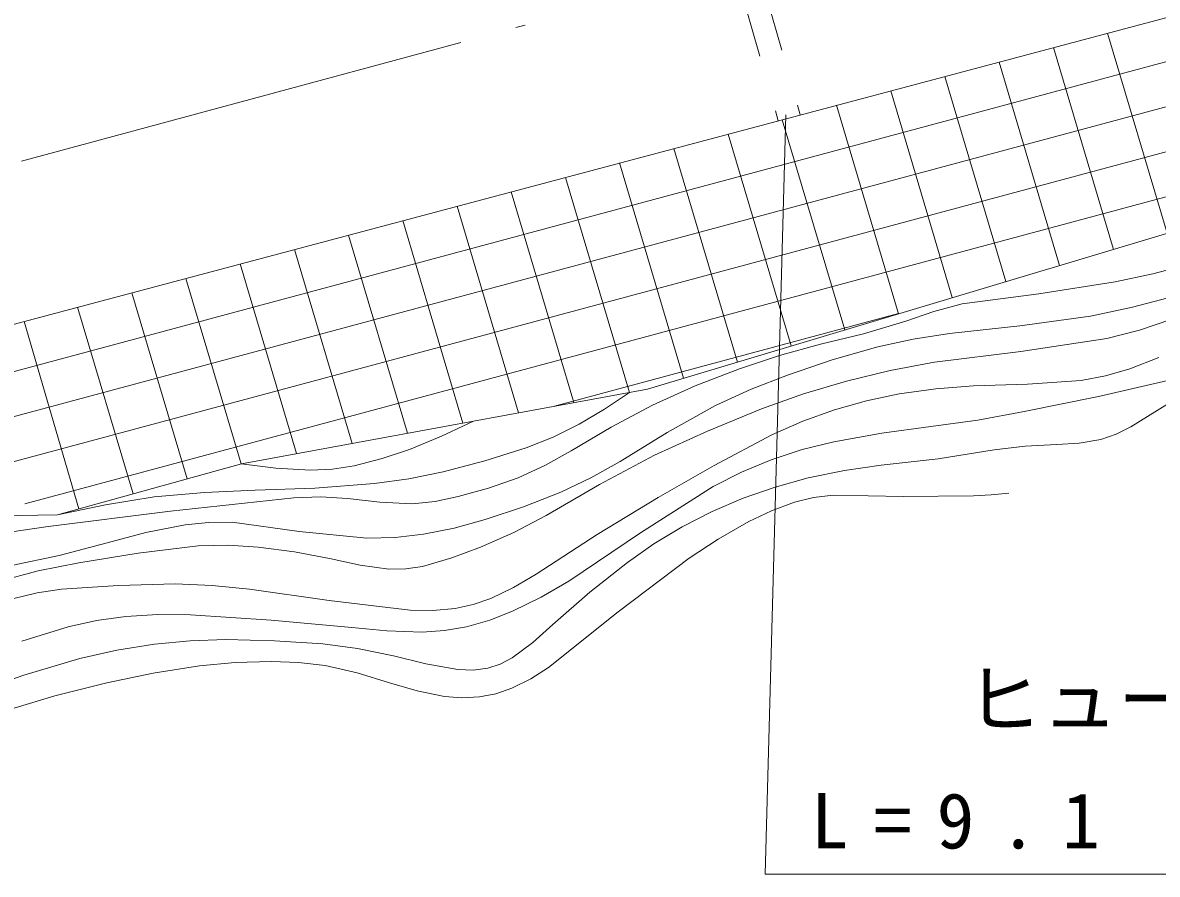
# Model space of a CAD drawing. Units: millimetres, scale not verified. Extents: x 69965 to 709965, y -3686 to 356314.
# Drawn here: x 507652 to 537546, y 245988 to 268442 of the extents above; entities that cross this region are included whole.
import ezdxf
from ezdxf.enums import TextEntityAlignment as Align

# ---------------------------------------------------------------- set-up
doc = ezdxf.new("R2010")
doc.units = ezdxf.units.MM
doc.header["$LTSCALE"] = 1000
doc.linetypes.add('DASHED', pattern=[7.5, 6, -1.5])
doc.linetypes.add('LONG_DASHED_DOTTED', pattern=[15.25, 12, -1.5, 0.25, -1.5])
doc.layers.add('S-BGD', color=7, linetype='Continuous', lineweight=13)
doc.styles.add('ＭＳ ゴシック', font='')
doc.styles.get('ＭＳ ゴシック').set_extended_font_data('MS Gothic')

msp = doc.modelspace()

# ---------------------------------------------------------------- linework, layer by layer
at = {"layer": 'S-BGD', "linetype": 'LONG_DASHED_DOTTED'}
msp.add_line((507616, 264790), (568751, 281321), dxfattribs=at)
at = {"layer": 'S-BGD'}
for p, q in [((494947, 255883), (587746, 280859)), ((498642, 255691), (585456, 279057)), ((502337, 255500), (583217, 277269)), ((580875, 275453), (507707, 255760)), ((559831, 274446), (491493, 256254)), ((536236, 268165), (537803, 262891)), ((534808, 267785), (536388, 262466)), ((533379, 267405), (534973, 262042)), ((531951, 267025), (533558, 261617)), ((530523, 266644), (532142, 261192)), ((529094, 266264), (530727, 260767)), ((527760, 266008), (527211, 245988)), ((527666, 265884), (529312, 260343)), ((524111, 258782), (547244, 265724)), ((526237, 265504), (527897, 259918)), ((524809, 265123), (526482, 259493)), ((523380, 264743), (525066, 259068)), ((521952, 264363), (523636, 258694)), ((520524, 263982), (522175, 258425)), ((519095, 263602), (520713, 258156)), ((517667, 263222), (519252, 257887)), ((516238, 262842), (517791, 257617)), ((514810, 262461), (516329, 257348)), ((513381, 262081), (514868, 257079)), ((537429, 261817), (538413, 262081)), ((511953, 261701), (513406, 256809)), ((534427, 261291), (536439, 261613)), ((536439, 261613), (537429, 261817)), ((510525, 261321), (511982, 256414)), ((532405, 261029), (534427, 261291)), ((531656, 260831), (532405, 261029)), ((536896, 260939), (537997, 261231)), ((509096, 260940), (510558, 256019)), ((521667, 258331), (530727, 260770)), ((530921, 260574), (531656, 260831)), ((533928, 260446), (535790, 260708)), ((535790, 260708), (536896, 260939)), ((507691, 260566), (509130, 255623)), ((529802, 260239), (530921, 260574)), ((532072, 260245), (533928, 260446)), ((537079, 260336), (537932, 260622)), ((528674, 259965), (529802, 260239)), ((530182, 259892), (531117, 260097)), ((531117, 260097), (532072, 260245)), ((533947, 259772), (536218, 260111)), ((536218, 260111), (537079, 260336)), ((527596, 259669), (528674, 259965)), ((528980, 259549), (530182, 259892)), ((526536, 259316), (527596, 259669)), ((527804, 259150), (528980, 259549)), ((530509, 259272), (531675, 259494)), ((531675, 259494), (533947, 259772)), ((536819, 259314), (537586, 259612)), ((525374, 258863), (526536, 259316)), ((529355, 258992), (530509, 259272)), ((536185, 259133), (536819, 259314)), ((526841, 258778), (527804, 259150)), ((528228, 258654), (529355, 258992)), ((532707, 258867), (534127, 258909)), ((534127, 258909), (535540, 259011)), ((535540, 259011), (536185, 259133)), ((535999, 258584), (537935, 259038)), ((513414, 256811), (524111, 258782)), ((522980, 258255), (523636, 258694)), ((524243, 258358), (525374, 258863)), ((525905, 258352), (526841, 258778)), ((527118, 258259), (528228, 258654)), ((529881, 258471), (530741, 258652)), ((530741, 258652), (531713, 258789)), ((531713, 258789), (532707, 258867)), ((523158, 257781), (524243, 258358)), ((524636, 257638), (525905, 258352)), ((529038, 258232), (529881, 258471)), ((534042, 258188), (535999, 258584)), ((536846, 257787), (537796, 258374)), ((522314, 257855), (522980, 258255)), ((525694, 257674), (527118, 258259)), ((528203, 257932), (529038, 258232)), ((532818, 257961), (534042, 258188)), ((518689, 257544), (519529, 257938)), ((521626, 257516), (522314, 257855)), ((522101, 257151), (523158, 257781)), ((527387, 257574), (528203, 257932)), ((530292, 257623), (531581, 257793)), ((531581, 257793), (532818, 257961)), ((536459, 257590), (536846, 257787)), ((517840, 257193), (518689, 257544)), ((520920, 257235), (521626, 257516)), ((523398, 256872), (524636, 257638)), ((524294, 257035), (525694, 257674)), ((525866, 256771), (527387, 257574)), ((528186, 257185), (529022, 257395)), ((529022, 257395), (530292, 257623)), ((535488, 257359), (536062, 257456)), ((536062, 257456), (536459, 257590)), ((517120, 256947), (517840, 257193)), ((519829, 256888), (520920, 257235)), ((521412, 256765), (522101, 257151)), ((527369, 256918), (528186, 257185)), ((531768, 256946), (533251, 257178)), ((533251, 257178), (534065, 257280)), ((534065, 257280), (534895, 257323)), ((534895, 257323), (535488, 257359)), ((508566, 255466), (513414, 256811)), ((513406, 256809), (514317, 256696)), ((516381, 256758), (517120, 256947)), ((518734, 256604), (519829, 256888)), ((522623, 256439), (523398, 256872)), ((522852, 256264), (524294, 257035)), ((526589, 256591), (527369, 256918)), ((530274, 256772), (531768, 256946)), ((514317, 256696), (515235, 256644)), ((515235, 256644), (515810, 256671)), ((515810, 256671), (516381, 256758)), ((517827, 256416), (518734, 256604)), ((520708, 256439), (521412, 256765)), ((524395, 255927), (525866, 256771)), ((525843, 256215), (526589, 256591)), ((528346, 256439), (529306, 256636)), ((529306, 256636), (530274, 256772)), ((515349, 256172), (516920, 256289)), ((516920, 256289), (517827, 256416)), ((519926, 256166), (520708, 256439)), ((521446, 255445), (522852, 256264)), ((521830, 256064), (522623, 256439)), ((523927, 254992), (525843, 256215)), ((526636, 255905), (527478, 256199)), ((527478, 256199), (528346, 256439)), ((509837, 255734), (511117, 255942)), ((511117, 255942), (512440, 256058)), ((511548, 255566), (514797, 255916)), ((512440, 256058), (513780, 256116)), ((513780, 256116), (515349, 256172)), ((514797, 255916), (515504, 255939)), ((515504, 255939), (516210, 255901)), ((516210, 255901), (517061, 255797)), ((518515, 255820), (519123, 255949)), ((519123, 255949), (519926, 256166)), ((520845, 255674), (521830, 256064)), ((522785, 254951), (524395, 255927)), ((525817, 255556), (526636, 255905)), ((527990, 255797), (528490, 255921)), ((528490, 255921), (529009, 255987)), ((529009, 255987), (530850, 255946)), ((530850, 255946), (532702, 255965)), ((532702, 255965), (533169, 255997)), ((533169, 255997), (533637, 256033)), ((508566, 255466), (509837, 255734)), ((517061, 255797), (517912, 255753)), ((517912, 255753), (518515, 255820)), ((519837, 255340), (520845, 255674)), ((527379, 255571), (527990, 255797)), ((504208, 255404), (508566, 255466)), ((508320, 255158), (511548, 255566)), ((519024, 255116), (519837, 255340)), ((520591, 254999), (521446, 255445)), ((525024, 255152), (525817, 255556)), ((526787, 255287), (527379, 255571)), ((505514, 254752), (508320, 255158)), ((510897, 254996), (511933, 255202)), ((511933, 255202), (512547, 255265)), ((512547, 255265), (513170, 255269)), ((513170, 255269), (514937, 255028)), ((514937, 255028), (516719, 254847)), ((518211, 254953), (519024, 255116)), ((519717, 254612), (520591, 254999)), ((524281, 254702), (525024, 255152)), ((525975, 254825), (526787, 255287)), ((508615, 254398), (509873, 254731)), ((509873, 254731), (510897, 254996)), ((516719, 254847), (517467, 254870)), ((517467, 254870), (518211, 254953)), ((521177, 253906), (522785, 254951)), ((522045, 253718), (523927, 254992)), ((523583, 254208), (524281, 254702)), ((525210, 254321), (525975, 254825)), ((509131, 254202), (510698, 254455)), ((510698, 254455), (512278, 254648)), ((512278, 254648), (513063, 254663)), ((513063, 254663), (513855, 254618)), ((513855, 254618), (514815, 254491)), ((514815, 254491), (515776, 254304)), ((518956, 254328), (519717, 254612)), ((507360, 254128), (508615, 254398)), ((508058, 253986), (509131, 254202)), ((515776, 254304), (516540, 254139)), ((516540, 254139), (517302, 254036)), ((517745, 254040), (518185, 254104)), ((518185, 254104), (518956, 254328)), ((522592, 253423), (523583, 254208)), ((523345, 252906), (525210, 254321)), ((507004, 253712), (508058, 253986)), ((517302, 254036), (517745, 254040)), ((520587, 253551), (521177, 253906)), ((508674, 253502), (510178, 253604)), ((510178, 253604), (511671, 253644)), ((511671, 253644), (512647, 253607)), ((512647, 253607), (513628, 253509)), ((513628, 253509), (515727, 253204)), ((519987, 253259), (520587, 253551)), ((521312, 253293), (522045, 253718)), ((507418, 253263), (508037, 253412)), ((508037, 253412), (508674, 253502)), ((519524, 253098), (519987, 253259)), ((520557, 252926), (521312, 253293)), ((521620, 252575), (522592, 253423)), ((515727, 253204), (517865, 252955)), ((517865, 252955), (518461, 252945)), ((518461, 252945), (519045, 252995)), ((519045, 252995), (519524, 253098)), ((519958, 252691), (520557, 252926)), ((508847, 252514), (509597, 252681)), ((509597, 252681), (510365, 252790)), ((510365, 252790), (511211, 252840)), ((511211, 252840), (512072, 252830)), ((512072, 252830), (514199, 252693)), ((514199, 252693), (516323, 252496)), ((519341, 252515), (519958, 252691)), ((521509, 251438), (523345, 252906)), ((507633, 252132), (508847, 252514)), ((516323, 252496), (517246, 252406)), ((517246, 252406), (518177, 252375)), ((518177, 252375), (518762, 252415)), ((518762, 252415), (519341, 252515)), ((521094, 252104), (521620, 252575)), ((510129, 251899), (511125, 252060)), ((511125, 252060), (512061, 252147)), ((512061, 252147), (513002, 252175)), ((513002, 252175), (514283, 252148)), ((514283, 252148), (515563, 252061)), ((515563, 252061), (516477, 251939)), ((520551, 251697), (521094, 252104)), ((509155, 251682), (510129, 251899)), ((516477, 251939), (517418, 251751)), ((517418, 251751), (518274, 251537)), ((507682, 251237), (509155, 251682)), ((511085, 251289), (512309, 251482)), ((512309, 251482), (513252, 251569)), ((513252, 251569), (514209, 251596)), ((514209, 251596), (514916, 251575)), ((514916, 251575), (515624, 251494)), ((515624, 251494), (516467, 251298)), ((518274, 251537), (519116, 251387)), ((519517, 251375), (519903, 251424)), ((519903, 251424), (520235, 251531)), ((520235, 251531), (520551, 251697)), ((521038, 251140), (521509, 251438)), ((506228, 250736), (507682, 251237)), ((509872, 251037), (511085, 251289)), ((516467, 251298), (517316, 251040)), ((519116, 251387), (519517, 251375)), ((520542, 250897), (521038, 251140)), ((508502, 250690), (509872, 251037)), ((517316, 251040), (518042, 250828)), ((518042, 250828), (518765, 250679)), ((520115, 250749), (520542, 250897)), ((507160, 250289), (508502, 250690)), ((518765, 250679), (519223, 250641)), ((519223, 250641), (519689, 250664)), ((519689, 250664), (520115, 250749)), ((527211, 245988), (549042, 245988))]:
    msp.add_line(p, q, dxfattribs=at)
at = {"layer": 'S-BGD', "linetype": 'DASHED'}
for p, q in [((525431, 273329), (527560, 265856)), ((526010, 273484), (528140, 266010))]:
    msp.add_line(p, q, dxfattribs=at)

# ---------------------------------------------------------------- texts
at = {"layer": 'S-BGD', "style": 'ＭＳ ゴシック'}
msp.add_text('ヒューム管', height=1466, dxfattribs=at).set_placement((532506, 249429), align=Align.BOTTOM_LEFT)
at = {"layer": 'S-BGD', "insert": (528418, 246271), "char_height": 1466, "attachment_point": 7, "style": 'ＭＳ ゴシック'}
msp.add_mtext('\\T1.66;L=9.1\\~φ=400', dxfattribs=at)

doc.saveas('drawing.dxf')
